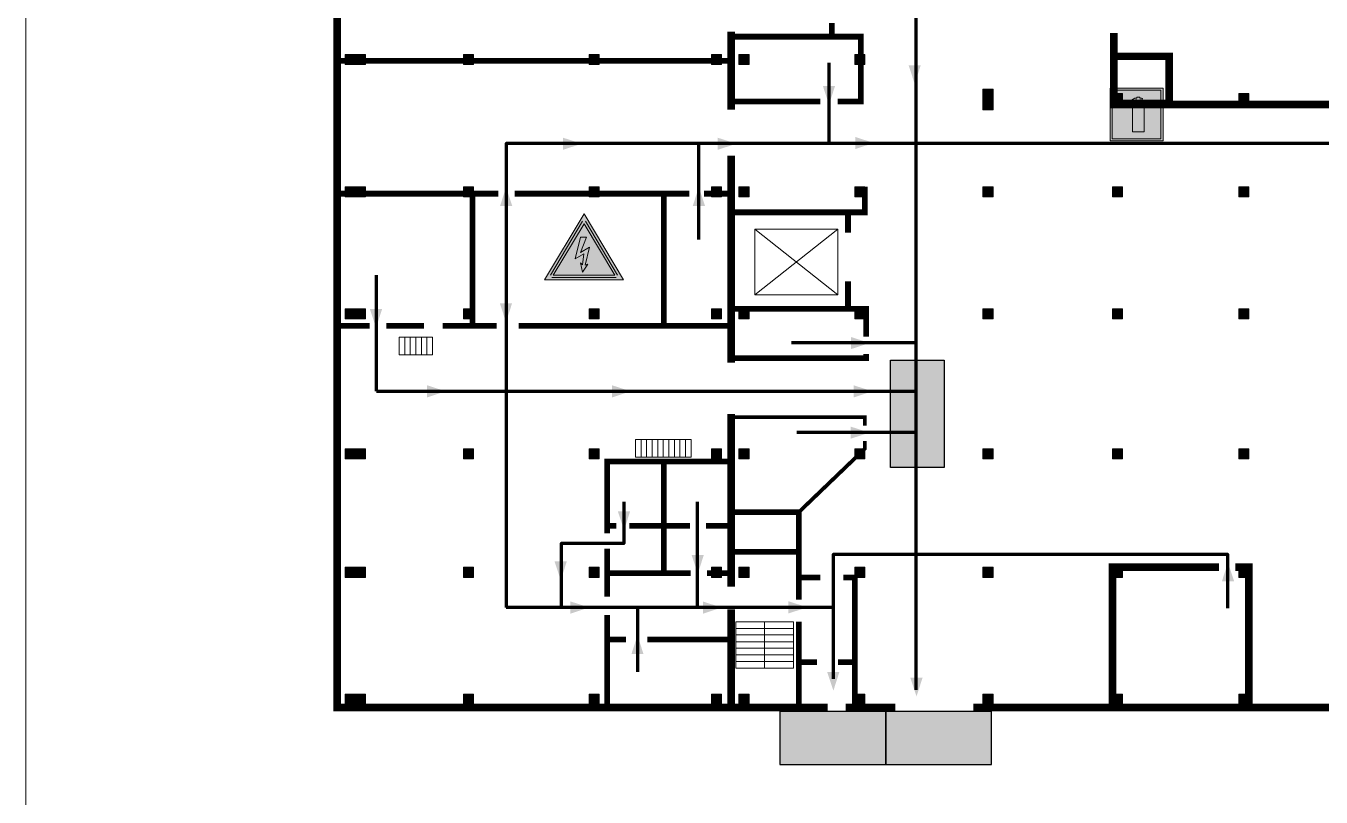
# Model space of a CAD drawing. Header units: millimetres. Extents: x 13810 to 67229, y 12374 to 21950.
# Drawn here: x 26676.6 to 26833.2, y 15062 to 15155.3 of the extents above; entities that cross this region are included whole.
import ezdxf

# ---------------------------------------------------------------- set-up
doc = ezdxf.new("R2010")
doc.units = ezdxf.units.MM
doc.layers.add('План_Штампы', color=7, linetype='Continuous')

# ---------------------------------------------------------------- blocks, each defined once
blk = doc.blocks.new('A$C3E6D3DDE')
at = {"lineweight": 5}
h = blk.add_hatch(color=40, dxfattribs=at)
h.paths.add_polyline_path([(24.1, 1.45), (16.46, -11.35), (31.74, -11.35)])
h.paths.add_polyline_path([(24.09, -0.46), (30.03, -10.41), (18.14, -10.41)], flags=16)
h.paths.add_polyline_path([(24.54, -3.08), (23.41, -6.02), (25.13, -5.01), (24.33, -8.5), (24.82, -8.27), (23.79, -9.86), (23.4, -8.04), (23.8, -8.43), (24.04, -6.29), (22.39, -7.25), (23.44, -3.08)], flags=0)
h = blk.add_hatch(color=256, dxfattribs=at)
h.paths.add_polyline_path([(24.37, 0.03, 0.567511), (23.82, 0.03), (17.59, -10.4, 0.582454), (17.86, -10.88), (30.32, -10.88, 0.582149), (30.6, -10.4)])
h.paths.add_polyline_path([(24.09, -0.46), (18.14, -10.41), (30.03, -10.41)], flags=16)
h.paths.add_polyline_path([(24.54, -3.08), (23.41, -6.02), (25.13, -5.01), (24.33, -8.5), (24.82, -8.27), (23.79, -9.86), (23.4, -8.04), (23.8, -8.43), (24.04, -6.29), (22.39, -7.25), (23.44, -3.08)], flags=0)
h = blk.add_hatch(color=40, dxfattribs=at)
h.paths.add_polyline_path([(24.09, -0.46), (18.14, -10.41), (30.03, -10.41)])
h.paths.add_polyline_path([(24.82, -8.27), (23.79, -9.86), (23.4, -8.04), (23.8, -8.43), (24.04, -6.29), (22.39, -7.25), (23.44, -3.08), (24.54, -3.08), (23.41, -6.02), (25.13, -5.01), (24.33, -8.5)], flags=16)
at = {"color": 40, "lineweight": 5}
for p, q in [((16.46, -11.35), (24.1, 1.45)), ((24.1, 1.45), (31.74, -11.35))]:
    blk.add_line(p, q, dxfattribs=at)
at = {"lineweight": 5}
for p, q in [((17.59, -10.4), (23.82, 0.03)), ((24.37, 0.03), (30.6, -10.4)), ((18.14, -10.41), (24.09, -0.46)), ((24.09, -0.46), (30.03, -10.41)), ((23.44, -3.08), (22.39, -7.25)), ((23.41, -6.02), (24.54, -3.08)), ((25.13, -5.01), (23.41, -6.02)), ((24.54, -3.08), (23.44, -3.08)), ((24.33, -8.5), (25.13, -5.01)), ((22.39, -7.25), (24.04, -6.29)), ((24.04, -6.29), (23.8, -8.43)), ((23.8, -8.43), (23.4, -8.04)), ((23.4, -8.04), (23.79, -9.86)), ((23.79, -9.86), (24.82, -8.27)), ((24.82, -8.27), (24.33, -8.5)), ((17.86, -10.88), (30.32, -10.88)), ((18.14, -10.41), (30.03, -10.41))]:
    blk.add_line(p, q, dxfattribs=at)
at = {"color": 50, "lineweight": 5}
blk.add_line((31.74, -11.35), (16.46, -11.35), dxfattribs=at)
blk = doc.blocks.new('A$C7B4425F7')
at = {"true_color": 0xffffff}
blk.add_hatch(color=7, dxfattribs=at).paths.add_polyline_path([(0, 0), (-16, 0), (-16, -8), (0, -8)])
h = blk.add_hatch(color=126)
h.paths.add_polyline_path([(-0.2, -0.2), (-15.8, -0.2), (-15.8, -7.8), (-0.2, -7.8)])
h.paths.add_polyline_path([(-11.76, -2.03), (-11.76, -3.66), (-11.17, -3.66, -0.568275), (-11.17, -6.18), (-12.58, -6.18), (-12.58, -2.03)], flags=16)
h.paths.add_polyline_path([(-13.33, -4.12, -0.495768), (-13.59, -6.18), (-15.03, -6.18), (-15.03, -2.03), (-13.59, -2.03, -0.487973)], flags=16)
h.paths.add_polyline_path([(-10.25, -2.03), (-9.48, -2.03), (-9.48, -6.18), (-10.25, -6.18)], flags=16)
h.paths.add_polyline_path([(-13.84, -3.69), (-14.24, -3.69), (-14.24, -3.03), (-13.9, -3.03, -0.692621)], flags=0)
h.paths.add_polyline_path([(-9.15, -2.03), (-8.4, -2.03), (-8.04, -3.07), (-7.68, -2.03), (-6.93, -2.03), (-7.64, -4.1), (-6.93, -6.18), (-7.68, -6.18), (-8.04, -5.14), (-8.4, -6.18), (-9.15, -6.18), (-8.44, -4.1)], flags=16)
h.paths.add_polyline_path([(-11.76, -4.46), (-11.42, -4.46, -0.692621), (-11.36, -5.12), (-11.76, -5.12)], flags=0)
h.paths.add_polyline_path([(-13.9, -5.2), (-14.24, -5.2), (-14.24, -4.55), (-13.84, -4.55, -0.708038)], flags=0)
edge = h.paths.add_edge_path(flags=16)
edge.add_ellipse((-5.51, -4.08), major_axis=(0, 2.05), ratio=0.586184, start_angle=0, end_angle=360)
edge = h.paths.add_edge_path(flags=0)
edge.add_ellipse((-5.51, -4.08), major_axis=(0, 1.14), ratio=0.454828, start_angle=0, end_angle=360)
h.paths.add_polyline_path([(-4.13, -4.96, 0.377264), (-3.48, -4.52, 0.0555), (-3.16, -2.03), (-1.66, -2.03), (-1.66, -4.96), (-0.96, -4.96), (-0.96, -7.01), (-1.75, -7.01), (-1.75, -6.18), (-3.3, -6.18), (-3.3, -7.02), (-4.13, -7.02)], flags=16)
h.paths.add_polyline_path([(-2.73, -2.91), (-2.28, -2.91), (-2.28, -4.96), (-3.05, -4.96, 0.079136)], flags=0)
at = {"color": 126}
blk.add_lwpolyline([(-16, -8), (0, -8), (0, 0), (-16, 0)], close=True, dxfattribs=at)
blk = doc.blocks.new('A$C3AD82952')
at = {"true_color": 0xf5f5ff}
h = blk.add_hatch(color=7, dxfattribs=at)
h.dxf.hatch_style = 1
h.paths.add_polyline_path([(8.21, 8.73, 0.414214), (7.89, 9.05), (7.22, 9.05), (7.22, 9.92), (7.59, 9.92, 1), (7.57, 10.36), (7.22, 10.36), (7.22, 10.6), (6.43, 10.6), (6.43, 10.36), (6.01, 10.36), (4.74, 9.59), (4.74, 8.69), (4.98, 8.73), (4.98, 9.26), (6.12, 9.91), (6.43, 9.91), (6.43, 9.05), (5.76, 9.05, 0.414214), (5.44, 8.73), (5.44, 2.2), (8.21, 2.2)], flags=0)
h.paths.add_polyline_path([(12.8, 12.8), (0, 12.8), (0, 0), (12.8, 0)])
h.paths.add_polyline_path([(0.51, 12.29), (12.29, 12.29), (12.29, 0.51), (0.51, 0.51)], flags=16)
h.paths.add_polyline_path([(4.74, 9.59), (6.01, 10.36), (6.43, 10.36), (6.43, 10.6), (7.22, 10.6), (7.22, 10.36), (7.59, 10.36, -0.94586), (7.59, 9.92), (7.22, 9.92), (7.22, 9.05), (7.89, 9.05, -0.414214), (8.21, 8.73), (8.21, 2.2), (5.44, 2.2), (5.44, 8.73, -0.414214), (5.76, 9.05), (6.43, 9.05), (6.43, 9.91), (6.12, 9.91), (4.98, 9.26), (4.98, 8.73), (4.74, 8.69)], flags=0)
h = blk.add_hatch(color=242)
h.dxf.hatch_style = 1
h.paths.add_polyline_path([(12.29, 12.29), (0.51, 12.29), (0.51, 0.51), (12.29, 0.51)])
h.paths.add_polyline_path([(4.74, 8.69), (4.74, 9.59), (6.01, 10.36), (6.43, 10.36), (6.43, 10.6), (7.22, 10.6), (7.22, 10.36), (7.59, 10.36, -0.94586), (7.59, 9.92), (7.22, 9.92), (7.22, 9.05), (7.89, 9.05, -0.414214), (8.21, 8.73), (8.21, 2.2), (5.44, 2.2), (5.44, 8.73, -0.414214), (5.76, 9.05), (6.43, 9.05), (6.43, 9.91), (6.12, 9.91), (4.98, 9.26), (4.98, 8.73)], flags=16)
h = blk.add_hatch(color=7, dxfattribs=at)
h.dxf.hatch_style = 1
h.paths.add_polyline_path([(8.21, 8.73, 0.414214), (7.89, 9.05), (7.22, 9.05), (7.22, 9.92), (7.59, 9.92, 1), (7.57, 10.36), (7.22, 10.36), (7.22, 10.6), (6.43, 10.6), (6.43, 10.36), (6.01, 10.36), (4.74, 9.59), (4.74, 8.69), (4.98, 8.73), (4.98, 9.26), (6.12, 9.91), (6.43, 9.91), (6.43, 9.05), (5.76, 9.05, 0.414214), (5.44, 8.73), (5.44, 2.2), (8.21, 2.2)])
at = {"color": 242, "lineweight": 5}
for p, q in [((0, 0), (0, 12.8)), ((0, 12.8), (12.8, 12.8)), ((12.8, 0), (12.8, 12.8)), ((6.01, 10.36), (4.74, 9.59)), ((4.74, 9.59), (4.74, 8.69)), ((4.98, 9.26), (6.12, 9.91)), ((6.01, 10.36), (6.43, 10.36)), ((6.12, 9.91), (6.43, 9.91)), ((7.22, 10.6), (6.43, 10.6)), ((6.43, 10.6), (6.43, 10.36)), ((6.43, 9.91), (6.43, 9.05)), ((7.22, 10.36), (7.22, 10.6)), ((7.59, 10.36), (7.22, 10.36)), ((7.22, 9.05), (7.22, 9.92)), ((7.59, 9.92), (7.22, 9.92)), ((4.74, 8.69), (4.98, 8.73)), ((4.98, 8.73), (4.98, 9.26)), ((5.44, 2.2), (5.44, 8.73)), ((5.76, 9.05), (6.43, 9.05)), ((7.89, 9.05), (7.22, 9.05)), ((8.21, 2.2), (8.21, 8.73)), ((0, 0), (12.8, 0)), ((5.44, 2.2), (8.21, 2.2))]:
    blk.add_line(p, q, dxfattribs=at)
blk.add_lwpolyline([(0.51, 12.29), (12.29, 12.29), (12.29, 0.51), (0.51, 0.51)], close=True, dxfattribs=at)
for centre, radius, start, end in [((7.58, 10.14), 0.223, 273.1875, 86.8125), ((5.76, 8.73), 0.32, 90, 180), ((7.89, 8.73), 0.32, 0, 90)]:
    blk.add_arc(centre, radius, start, end, dxfattribs=at)
blk = doc.blocks.new('A$C32E8229D')
at = {"true_color": 0xffffff}
blk.add_hatch(color=7, dxfattribs=at).paths.add_polyline_path([(0, 0), (0, -8), (16, -8), (16, 0)])
h = blk.add_hatch(color=126)
h.paths.add_polyline_path([(0.2, -0.2), (15.8, -0.2), (15.8, -7.8), (0.2, -7.8)])
h.paths.add_polyline_path([(13.49, -2.05), (12.08, -2.05), (11.37, -2.63, 0.162397), (11.29, -2.84), (11.29, -3.63), (10.35, -3.63), (10.35, -4.05), (11.68, -4.05), (11.68, -3.48), (12.26, -4.28), (11.29, -5.1), (11.29, -6.78), (11.85, -6.78), (11.85, -5.44), (12.8, -4.64), (12.8, -5.94), (14.46, -5.94), (14.46, -5.39), (13.45, -5.39), (13.45, -3.97), (12.46, -2.59), (13.15, -2.59), (13.69, -3.34), (14.18, -3)], flags=16)
h.paths.add_polyline_path([(10.74, -1.82, 1), (11.8, -1.82, 1)], flags=16)
h.paths.add_polyline_path([(9.39, -3.59), (5.99, -3.59), (6.56, -3.03), (5.91, -3.03), (5.1, -3.83), (5.91, -4.64), (6.56, -4.64), (5.99, -4.09), (9.39, -4.09)], flags=16)
h.paths.add_polyline_path([(4.29, -1.08), (1.72, -1.08), (1.72, -6.6), (4.29, -6.6)], flags=16)
at = {"color": 126}
blk.add_lwpolyline([(16, -8), (0, -8), (0, 0), (16, 0)], close=True, dxfattribs=at)

msp = doc.modelspace()

# ---------------------------------------------------------------- hatches: boundary and pattern name
at = {"lineweight": 0}
h = msp.add_hatch(color=256, dxfattribs=at)
h.dxf.hatch_style = 1
h.paths.add_polyline_path([(26715.21, 15151.86), (26715.21, 15150.63), (26716.43, 15150.63), (26716.43, 15151.86)])
h = msp.add_hatch(color=256, dxfattribs=at)
h.dxf.hatch_style = 1
h.paths.add_polyline_path([(26716.43, 15151.86), (26716.43, 15150.63), (26717.66, 15150.63), (26717.66, 15151.86)])
h = msp.add_hatch(color=256, dxfattribs=at)
h.dxf.hatch_style = 1
h.paths.add_polyline_path([(26729.51, 15151.86), (26729.51, 15150.63), (26730.73, 15150.63), (26730.73, 15151.86)])
h = msp.add_hatch(color=256, dxfattribs=at)
h.dxf.hatch_style = 1
h.paths.add_polyline_path([(26744.69, 15151.86), (26744.69, 15150.63), (26745.91, 15150.63), (26745.91, 15151.86)])
h = msp.add_hatch(color=256, dxfattribs=at)
h.dxf.hatch_style = 1
h.paths.add_polyline_path([(26759.49, 15151.86), (26759.49, 15150.63), (26760.71, 15150.63), (26760.71, 15151.86)])
h = msp.add_hatch(color=256, dxfattribs=at)
h.dxf.hatch_style = 1
h.paths.add_polyline_path([(26762.83, 15151.86), (26762.83, 15150.63), (26764.05, 15150.63), (26764.05, 15151.86)])
h = msp.add_hatch(color=256, dxfattribs=at)
h.dxf.hatch_style = 1
h.paths.add_polyline_path([(26776.84, 15151.86), (26776.84, 15150.63), (26778.06, 15150.63), (26778.06, 15151.86)])
h = msp.add_hatch(color=256, dxfattribs=at)
h.dxf.hatch_style = 1
h.paths.add_polyline_path([(26792.34, 15147.64), (26792.34, 15146.4), (26793.56, 15146.4), (26793.56, 15147.64)])
h = msp.add_hatch(color=256, dxfattribs=at)
h.dxf.hatch_style = 1
h.paths.add_polyline_path([(26808.01, 15147.14), (26808.01, 15145.91), (26809.23, 15145.91), (26809.23, 15147.14)])
h = msp.add_hatch(color=256, dxfattribs=at)
h.dxf.hatch_style = 1
h.paths.add_polyline_path([(26823.28, 15147.14), (26823.28, 15145.91), (26824.5, 15145.91), (26824.5, 15147.14)])
h = msp.add_hatch(color=256, dxfattribs=at)
h.dxf.hatch_style = 1
h.paths.add_polyline_path([(26792.34, 15146.4), (26792.34, 15145.17), (26793.56, 15145.17), (26793.56, 15146.4)])
h = msp.add_hatch(color=256, dxfattribs=at)
h.dxf.hatch_style = 1
h.paths.add_polyline_path([(26715.21, 15135.86), (26715.21, 15134.63), (26716.43, 15134.63), (26716.43, 15135.86)])
h = msp.add_hatch(color=256, dxfattribs=at)
h.dxf.hatch_style = 1
h.paths.add_polyline_path([(26716.43, 15135.86), (26716.43, 15134.63), (26717.66, 15134.63), (26717.66, 15135.86)])
h = msp.add_hatch(color=256, dxfattribs=at)
h.dxf.hatch_style = 1
h.paths.add_polyline_path([(26729.51, 15135.86), (26729.51, 15134.63), (26730.73, 15134.63), (26730.73, 15135.86)])
h = msp.add_hatch(color=256, dxfattribs=at)
h.dxf.hatch_style = 1
h.paths.add_polyline_path([(26744.69, 15135.86), (26744.69, 15134.63), (26745.91, 15134.63), (26745.91, 15135.86)])
h = msp.add_hatch(color=256, dxfattribs=at)
h.dxf.hatch_style = 1
h.paths.add_polyline_path([(26759.49, 15135.86), (26759.49, 15134.63), (26760.71, 15134.63), (26760.71, 15135.86)])
h = msp.add_hatch(color=256, dxfattribs=at)
h.dxf.hatch_style = 1
h.paths.add_polyline_path([(26762.83, 15135.86), (26762.83, 15134.63), (26764.05, 15134.63), (26764.05, 15135.86)])
h = msp.add_hatch(color=256, dxfattribs=at)
h.dxf.hatch_style = 1
h.paths.add_polyline_path([(26776.84, 15135.86), (26776.84, 15134.63), (26778.06, 15134.63), (26778.06, 15135.86)])
h = msp.add_hatch(color=256, dxfattribs=at)
h.dxf.hatch_style = 1
h.paths.add_polyline_path([(26792.34, 15135.86), (26792.34, 15134.63), (26793.56, 15134.63), (26793.56, 15135.86)])
h = msp.add_hatch(color=256, dxfattribs=at)
h.dxf.hatch_style = 1
h.paths.add_polyline_path([(26808.01, 15135.86), (26808.01, 15134.63), (26809.23, 15134.63), (26809.23, 15135.86)])
h = msp.add_hatch(color=256, dxfattribs=at)
h.dxf.hatch_style = 1
h.paths.add_polyline_path([(26823.28, 15135.86), (26823.28, 15134.63), (26824.5, 15134.63), (26824.5, 15135.86)])
h = msp.add_hatch(color=256, dxfattribs=at)
h.dxf.hatch_style = 1
h.paths.add_polyline_path([(26715.21, 15121.1), (26715.21, 15119.87), (26716.43, 15119.87), (26716.43, 15121.1)])
h = msp.add_hatch(color=256, dxfattribs=at)
h.dxf.hatch_style = 1
h.paths.add_polyline_path([(26716.43, 15121.1), (26716.43, 15119.87), (26717.66, 15119.87), (26717.66, 15121.1)])
h = msp.add_hatch(color=256, dxfattribs=at)
h.dxf.hatch_style = 1
h.paths.add_polyline_path([(26729.51, 15121.1), (26729.51, 15119.87), (26730.73, 15119.87), (26730.73, 15121.1)])
h = msp.add_hatch(color=256, dxfattribs=at)
h.dxf.hatch_style = 1
h.paths.add_polyline_path([(26744.69, 15121.1), (26744.69, 15119.87), (26745.91, 15119.87), (26745.91, 15121.1)])
h = msp.add_hatch(color=256, dxfattribs=at)
h.dxf.hatch_style = 1
h.paths.add_polyline_path([(26759.49, 15121.1), (26759.49, 15119.87), (26760.71, 15119.87), (26760.71, 15121.1)])
h = msp.add_hatch(color=256, dxfattribs=at)
h.dxf.hatch_style = 1
h.paths.add_polyline_path([(26762.83, 15121.1), (26762.83, 15119.87), (26764.05, 15119.87), (26764.05, 15121.1)])
h = msp.add_hatch(color=256, dxfattribs=at)
h.dxf.hatch_style = 1
h.paths.add_polyline_path([(26776.84, 15121.1), (26776.84, 15119.87), (26778.06, 15119.87), (26778.06, 15121.1)])
h = msp.add_hatch(color=256, dxfattribs=at)
h.dxf.hatch_style = 1
h.paths.add_polyline_path([(26792.34, 15121.1), (26792.34, 15119.87), (26793.56, 15119.87), (26793.56, 15121.1)])
h = msp.add_hatch(color=256, dxfattribs=at)
h.dxf.hatch_style = 1
h.paths.add_polyline_path([(26808.01, 15121.1), (26808.01, 15119.87), (26809.23, 15119.87), (26809.23, 15121.1)])
h = msp.add_hatch(color=256, dxfattribs=at)
h.dxf.hatch_style = 1
h.paths.add_polyline_path([(26823.28, 15121.1), (26823.28, 15119.87), (26824.5, 15119.87), (26824.5, 15121.1)])
h = msp.add_hatch(color=256, dxfattribs=at)
h.dxf.hatch_style = 1
h.paths.add_polyline_path([(26715.21, 15104.16), (26715.21, 15102.93), (26716.43, 15102.93), (26716.43, 15104.16)])
h = msp.add_hatch(color=256, dxfattribs=at)
h.dxf.hatch_style = 1
h.paths.add_polyline_path([(26716.43, 15104.16), (26716.43, 15102.93), (26717.66, 15102.93), (26717.66, 15104.16)])
h = msp.add_hatch(color=256, dxfattribs=at)
h.dxf.hatch_style = 1
h.paths.add_polyline_path([(26729.51, 15104.16), (26729.51, 15102.93), (26730.73, 15102.93), (26730.73, 15104.16)])
h = msp.add_hatch(color=256, dxfattribs=at)
h.dxf.hatch_style = 1
h.paths.add_polyline_path([(26744.69, 15104.16), (26744.69, 15102.93), (26745.91, 15102.93), (26745.91, 15104.16)])
h = msp.add_hatch(color=256, dxfattribs=at)
h.dxf.hatch_style = 1
h.paths.add_polyline_path([(26759.49, 15104.16), (26759.49, 15102.93), (26760.71, 15102.93), (26760.71, 15104.16)])
h = msp.add_hatch(color=256, dxfattribs=at)
h.dxf.hatch_style = 1
h.paths.add_polyline_path([(26762.83, 15104.16), (26762.83, 15102.93), (26764.05, 15102.93), (26764.05, 15104.16)])
h = msp.add_hatch(color=256, dxfattribs=at)
h.dxf.hatch_style = 1
h.paths.add_polyline_path([(26776.84, 15104.16), (26776.84, 15102.93), (26778.06, 15102.93), (26778.06, 15104.16)])
h = msp.add_hatch(color=256, dxfattribs=at)
h.dxf.hatch_style = 1
h.paths.add_polyline_path([(26792.34, 15104.16), (26792.34, 15102.93), (26793.56, 15102.93), (26793.56, 15104.16)])
h = msp.add_hatch(color=256, dxfattribs=at)
h.dxf.hatch_style = 1
h.paths.add_polyline_path([(26808.01, 15104.16), (26808.01, 15102.93), (26809.23, 15102.93), (26809.23, 15104.16)])
h = msp.add_hatch(color=256, dxfattribs=at)
h.dxf.hatch_style = 1
h.paths.add_polyline_path([(26823.28, 15104.16), (26823.28, 15102.93), (26824.5, 15102.93), (26824.5, 15104.16)])
h = msp.add_hatch(color=256, dxfattribs=at)
h.dxf.hatch_style = 1
h.paths.add_polyline_path([(26715.21, 15089.82), (26715.21, 15088.59), (26716.43, 15088.59), (26716.43, 15089.82)])
h = msp.add_hatch(color=256, dxfattribs=at)
h.dxf.hatch_style = 1
h.paths.add_polyline_path([(26716.43, 15089.82), (26716.43, 15088.59), (26717.66, 15088.59), (26717.66, 15089.82)])
h = msp.add_hatch(color=256, dxfattribs=at)
h.dxf.hatch_style = 1
h.paths.add_polyline_path([(26729.51, 15089.82), (26729.51, 15088.59), (26730.73, 15088.59), (26730.73, 15089.82)])
h = msp.add_hatch(color=256, dxfattribs=at)
h.dxf.hatch_style = 1
h.paths.add_polyline_path([(26744.69, 15089.82), (26744.69, 15088.59), (26745.91, 15088.59), (26745.91, 15089.82)])
h = msp.add_hatch(color=256, dxfattribs=at)
h.dxf.hatch_style = 1
h.paths.add_polyline_path([(26759.49, 15089.82), (26759.49, 15088.59), (26760.71, 15088.59), (26760.71, 15089.82)])
h = msp.add_hatch(color=256, dxfattribs=at)
h.dxf.hatch_style = 1
h.paths.add_polyline_path([(26762.83, 15089.82), (26762.83, 15088.59), (26764.05, 15088.59), (26764.05, 15089.82)])
h = msp.add_hatch(color=256, dxfattribs=at)
h.dxf.hatch_style = 1
h.paths.add_polyline_path([(26776.84, 15089.82), (26776.84, 15088.59), (26778.06, 15088.59), (26778.06, 15089.82)])
h = msp.add_hatch(color=256, dxfattribs=at)
h.dxf.hatch_style = 1
h.paths.add_polyline_path([(26792.34, 15089.82), (26792.34, 15088.59), (26793.56, 15088.59), (26793.56, 15089.82)])
h = msp.add_hatch(color=256, dxfattribs=at)
h.dxf.hatch_style = 1
h.paths.add_polyline_path([(26808.01, 15089.82), (26808.01, 15088.59), (26809.23, 15088.59), (26809.23, 15089.82)])
h = msp.add_hatch(color=256, dxfattribs=at)
h.dxf.hatch_style = 1
h.paths.add_polyline_path([(26823.28, 15089.82), (26823.28, 15088.59), (26824.5, 15088.59), (26824.5, 15089.82)])
h = msp.add_hatch(color=256, dxfattribs=at)
h.dxf.hatch_style = 1
h.paths.add_polyline_path([(26715.21, 15074.49), (26715.21, 15073.26), (26716.43, 15073.26), (26716.43, 15074.49)])
h = msp.add_hatch(color=256, dxfattribs=at)
h.dxf.hatch_style = 1
h.paths.add_polyline_path([(26716.43, 15074.49), (26716.43, 15073.26), (26717.66, 15073.26), (26717.66, 15074.49)])
h = msp.add_hatch(color=256, dxfattribs=at)
h.dxf.hatch_style = 1
h.paths.add_polyline_path([(26729.51, 15074.49), (26729.51, 15073.26), (26730.73, 15073.26), (26730.73, 15074.49)])
h = msp.add_hatch(color=256, dxfattribs=at)
h.dxf.hatch_style = 1
h.paths.add_polyline_path([(26744.69, 15074.49), (26744.69, 15073.26), (26745.91, 15073.26), (26745.91, 15074.49)])
h = msp.add_hatch(color=256, dxfattribs=at)
h.dxf.hatch_style = 1
h.paths.add_polyline_path([(26759.49, 15074.49), (26759.49, 15073.26), (26760.71, 15073.26), (26760.71, 15074.49)])
h = msp.add_hatch(color=256, dxfattribs=at)
h.dxf.hatch_style = 1
h.paths.add_polyline_path([(26762.83, 15074.49), (26762.83, 15073.26), (26764.05, 15073.26), (26764.05, 15074.49)])
h = msp.add_hatch(color=256, dxfattribs=at)
h.dxf.hatch_style = 1
h.paths.add_polyline_path([(26776.84, 15074.49), (26776.84, 15073.26), (26778.06, 15073.26), (26778.06, 15074.49)])
h = msp.add_hatch(color=256, dxfattribs=at)
h.dxf.hatch_style = 1
h.paths.add_polyline_path([(26792.34, 15074.49), (26792.34, 15073.26), (26793.56, 15073.26), (26793.56, 15074.49)])
h = msp.add_hatch(color=256, dxfattribs=at)
h.dxf.hatch_style = 1
h.paths.add_polyline_path([(26808.01, 15074.49), (26808.01, 15073.26), (26809.23, 15073.26), (26809.23, 15074.49)])
h = msp.add_hatch(color=256, dxfattribs=at)
h.dxf.hatch_style = 1
h.paths.add_polyline_path([(26823.28, 15074.49), (26823.28, 15073.26), (26824.5, 15073.26), (26824.5, 15074.49)])

# ---------------------------------------------------------------- linework, layer by layer
at = {"color": 126, "lineweight": 0, "true_color": 0x008754}
msp.add_lwpolyline([(26676.58, 15337.45), (27276.58, 15337.45), (27276.58, 14942.45), (26676.58, 14942.45)], close=True, dxfattribs=at)
at = {"color": 126, "lineweight": 100, "true_color": 0x008754}
for points in [[(26784.21, 15222.3), (26784.21, 15074.99)], [(26773.73, 15141.1), (26773.73, 15150.85)], [(26757.95, 15141.1), (26734.66, 15141.1), (26734.66, 15129.48)], [(26784.21, 15141.1), (26757.95, 15141.1), (26757.95, 15129.48)], [(27244.57, 15141.1), (26784.21, 15141.1)], [(26734.66, 15129.48), (26734.66, 15111.11), (26784.21, 15111.11)], [(26718.98, 15111.11), (26718.98, 15125.14)], [(26784.21, 15116.96), (26769.17, 15116.96)], [(26718.98, 15111.11), (26734.66, 15111.11)], [(26734.66, 15111.11), (26734.66, 15084.95)], [(26784.21, 15106.12), (26769.81, 15106.12)], [(26748.92, 15097.73), (26748.92, 15092.71), (26741.31, 15092.71), (26741.31, 15084.95)], [(26757.83, 15084.95), (26757.83, 15097.73)], [(26784.21, 15091.38), (26774.24, 15091.38), (26774.24, 15076.34)], [(26821.98, 15084.87), (26821.98, 15091.38), (26784.21, 15091.38)], [(26774.24, 15084.95), (26734.66, 15084.95)], [(26750.57, 15084.95), (26750.57, 15077.17)]]:
    msp.add_lwpolyline(points, dxfattribs=at)
at = {"lineweight": 0}
for points, const_width in [([(26773.54, 15072.86), (26714.23, 15072.86), (26714.23, 15168.45)], 0.924), ([(26761.87, 15145.19), (26761.87, 15154.61)], 0.924), ([(26774.06, 15154.01), (26774.06, 15155.66)], 0.693), ([(26869.87, 15148.59), (26869.87, 15145.82), (26808.18, 15145.82), (26808.18, 15154.45)], 0.924), ([(26774.77, 15146.17), (26777.57, 15146.17), (26777.57, 15154.01), (26761.43, 15154.01)], 0.693), ([(26761.68, 15151.08), (26714.2, 15151.08)], 0.693), ([(26772.68, 15146.17), (26762.15, 15146.17)], 0.693), ([(26761.87, 15114.58), (26761.87, 15139.62)], 0.924), ([(26776.02, 15130.28), (26776.02, 15132.76), (26778.06, 15132.76), (26778.06, 15135.86)], 0.693), ([(26733.72, 15135.02), (26714.19, 15135.02)], 0.693), ([(26730.59, 15119.02), (26730.59, 15135.02)], 0.693), ([(26756.81, 15135.02), (26735.7, 15135.02)], 0.693), ([(26753.74, 15135.02), (26753.74, 15119.02)], 0.693), ([(26761.73, 15135.02), (26758.6, 15135.02)], 0.693), ([(26776.02, 15132.76), (26761.97, 15132.76)], 0.693), ([(26778.22, 15117.71), (26778.22, 15121.1), (26761.73, 15121.1), (26776.02, 15121.1), (26776.02, 15124.43)], 0.693), ([(26718.17, 15119.02), (26714.15, 15119.02)], 0.693), ([(26724.72, 15119.02), (26720.17, 15119.02)], 0.693), ([(26733.53, 15119.02), (26726.98, 15119.02)], 0.693), ([(26761.76, 15119.02), (26736.19, 15119.02)], 0.693), ([(26761.91, 15115.11), (26778.22, 15115.11), (26778.22, 15115.62)], 0.693), ([(26761.87, 15087.49), (26761.87, 15108.37)], 0.924), ([(26778.06, 15106.96), (26778.06, 15107.98), (26761.98, 15107.98)], 0.462), ([(26770.06, 15096.48), (26778.06, 15104.16), (26778.06, 15105.1)], 0.462), ([(26746.9, 15093.91), (26746.9, 15102.63), (26761.49, 15102.63), (26753.75, 15102.63), (26753.75, 15089.1), (26756.97, 15089.1)], 0.693), ([(26770.06, 15088.59), (26770.06, 15096.48), (26761.78, 15096.48)], 0.693), ([(26746.9, 15094.85), (26748, 15094.85)], 0.693), ([(26756.89, 15094.85), (26749.57, 15094.85)], 0.693), ([(26761.65, 15094.85), (26758.85, 15094.85)], 0.693), ([(26746.9, 15086.25), (26746.9, 15092.08)], 0.693), ([(26770.06, 15091.68), (26761.78, 15091.68)], 0.693), ([(26746.9, 15089.1), (26753.75, 15089.1)], 0.693), ([(26758.96, 15089.1), (26761.65, 15089.1)], 0.693), ([(26820.9, 15089.82), (26808.01, 15089.82), (26808.01, 15073.03)], 0.924), ([(26824.5, 15073.26), (26824.5, 15089.82), (26822.88, 15089.82)], 0.924), ([(26772.66, 15088.59), (26770.06, 15088.59), (26770.06, 15085.91)], 0.693), ([(26776.84, 15073.26), (26776.84, 15088.59), (26775.46, 15088.59)], 0.693), ([(26746.9, 15073), (26746.9, 15084.05)], 0.693), ([(26761.87, 15072.97), (26761.87, 15084.75)], 0.924), ([(26770.06, 15083.23), (26770.06, 15072.91), (26770.06, 15078.34), (26772.26, 15078.34)], 0.693), ([(26746.9, 15081.07), (26749.16, 15081.07)], 0.693), ([(26751.73, 15081.07), (26761.54, 15081.07)], 0.693), ([(26776.84, 15078.34), (26774.82, 15078.34)], 0.693), ([(26781.76, 15072.86), (26775.75, 15072.86)], 0.924), ([(27072.96, 15072.86), (26791.17, 15072.86)], 0.924)]:
    msp.add_lwpolyline(points, dxfattribs=dict(at, const_width=const_width))
for points in [[(26716.43, 15150.63), (26715.21, 15150.63), (26715.21, 15151.86), (26716.43, 15151.86)], [(26717.66, 15150.63), (26716.43, 15150.63), (26716.43, 15151.86), (26717.66, 15151.86)], [(26730.73, 15150.63), (26729.51, 15150.63), (26729.51, 15151.86), (26730.73, 15151.86)], [(26745.91, 15150.63), (26744.69, 15150.63), (26744.69, 15151.86), (26745.91, 15151.86)], [(26760.71, 15150.63), (26759.49, 15150.63), (26759.49, 15151.86), (26760.71, 15151.86)], [(26764.05, 15150.63), (26762.83, 15150.63), (26762.83, 15151.86), (26764.05, 15151.86)], [(26778.06, 15150.63), (26776.84, 15150.63), (26776.84, 15151.86), (26778.06, 15151.86)], [(26793.56, 15146.4), (26792.34, 15146.4), (26792.34, 15147.64), (26793.56, 15147.64)], [(26809.23, 15145.91), (26808.01, 15145.91), (26808.01, 15147.14), (26809.23, 15147.14)], [(26824.5, 15145.91), (26823.28, 15145.91), (26823.28, 15147.14), (26824.5, 15147.14)], [(26793.56, 15145.17), (26792.34, 15145.17), (26792.34, 15146.4), (26793.56, 15146.4)], [(26716.43, 15134.63), (26715.21, 15134.63), (26715.21, 15135.86), (26716.43, 15135.86)], [(26717.66, 15134.63), (26716.43, 15134.63), (26716.43, 15135.86), (26717.66, 15135.86)], [(26730.73, 15134.63), (26729.51, 15134.63), (26729.51, 15135.86), (26730.73, 15135.86)], [(26745.91, 15134.63), (26744.69, 15134.63), (26744.69, 15135.86), (26745.91, 15135.86)], [(26760.71, 15134.63), (26759.49, 15134.63), (26759.49, 15135.86), (26760.71, 15135.86)], [(26764.05, 15134.63), (26762.83, 15134.63), (26762.83, 15135.86), (26764.05, 15135.86)], [(26778.06, 15134.63), (26776.84, 15134.63), (26776.84, 15135.86), (26778.06, 15135.86)], [(26793.56, 15134.63), (26792.34, 15134.63), (26792.34, 15135.86), (26793.56, 15135.86)], [(26809.23, 15134.63), (26808.01, 15134.63), (26808.01, 15135.86), (26809.23, 15135.86)], [(26824.5, 15134.63), (26823.28, 15134.63), (26823.28, 15135.86), (26824.5, 15135.86)], [(26774.79, 15122.77), (26764.74, 15122.77), (26764.74, 15130.73), (26774.79, 15130.73)], [(26716.43, 15119.87), (26715.21, 15119.87), (26715.21, 15121.1), (26716.43, 15121.1)], [(26717.66, 15119.87), (26716.43, 15119.87), (26716.43, 15121.1), (26717.66, 15121.1)], [(26730.73, 15119.87), (26729.51, 15119.87), (26729.51, 15121.1), (26730.73, 15121.1)], [(26745.91, 15119.87), (26744.69, 15119.87), (26744.69, 15121.1), (26745.91, 15121.1)], [(26760.71, 15119.87), (26759.49, 15119.87), (26759.49, 15121.1), (26760.71, 15121.1)], [(26764.05, 15119.87), (26762.83, 15119.87), (26762.83, 15121.1), (26764.05, 15121.1)], [(26778.06, 15119.87), (26776.84, 15119.87), (26776.84, 15121.1), (26778.06, 15121.1)], [(26793.56, 15119.87), (26792.34, 15119.87), (26792.34, 15121.1), (26793.56, 15121.1)], [(26809.23, 15119.87), (26808.01, 15119.87), (26808.01, 15121.1), (26809.23, 15121.1)], [(26824.5, 15119.87), (26823.28, 15119.87), (26823.28, 15121.1), (26824.5, 15121.1)], [(26722.4, 15115.52), (26721.72, 15115.52), (26721.72, 15117.66), (26722.4, 15117.66)], [(26723.07, 15115.52), (26722.4, 15115.52), (26722.4, 15117.66), (26723.07, 15117.66)], [(26723.74, 15115.52), (26723.07, 15115.52), (26723.07, 15117.66), (26723.74, 15117.66)], [(26724.41, 15115.52), (26723.74, 15115.52), (26723.74, 15117.66), (26724.41, 15117.66)], [(26725.08, 15115.52), (26724.41, 15115.52), (26724.41, 15117.66), (26725.08, 15117.66)], [(26725.75, 15115.52), (26725.08, 15115.52), (26725.08, 15117.66), (26725.75, 15117.66)], [(26750.99, 15103.14), (26750.32, 15103.14), (26750.32, 15105.28), (26750.99, 15105.28)], [(26751.66, 15103.14), (26750.99, 15103.14), (26750.99, 15105.28), (26751.66, 15105.28)], [(26752.33, 15103.14), (26751.66, 15103.14), (26751.66, 15105.28), (26752.33, 15105.28)], [(26753, 15103.14), (26752.33, 15103.14), (26752.33, 15105.28), (26753, 15105.28)], [(26753.67, 15103.14), (26753, 15103.14), (26753, 15105.28), (26753.67, 15105.28)], [(26754.34, 15103.14), (26753.67, 15103.14), (26753.67, 15105.28), (26754.34, 15105.28)], [(26755.02, 15103.14), (26754.34, 15103.14), (26754.34, 15105.28), (26755.02, 15105.28)], [(26755.69, 15103.14), (26755.02, 15103.14), (26755.02, 15105.28), (26755.69, 15105.28)], [(26756.36, 15103.14), (26755.69, 15103.14), (26755.69, 15105.28), (26756.36, 15105.28)], [(26757.03, 15103.14), (26756.36, 15103.14), (26756.36, 15105.28), (26757.03, 15105.28)], [(26716.43, 15102.93), (26715.21, 15102.93), (26715.21, 15104.16), (26716.43, 15104.16)], [(26717.66, 15102.93), (26716.43, 15102.93), (26716.43, 15104.16), (26717.66, 15104.16)], [(26730.73, 15102.93), (26729.51, 15102.93), (26729.51, 15104.16), (26730.73, 15104.16)], [(26745.91, 15102.93), (26744.69, 15102.93), (26744.69, 15104.16), (26745.91, 15104.16)], [(26760.71, 15102.93), (26759.49, 15102.93), (26759.49, 15104.16), (26760.71, 15104.16)], [(26764.05, 15102.93), (26762.83, 15102.93), (26762.83, 15104.16), (26764.05, 15104.16)], [(26778.06, 15102.93), (26776.84, 15102.93), (26776.84, 15104.16), (26778.06, 15104.16)], [(26793.56, 15102.93), (26792.34, 15102.93), (26792.34, 15104.16), (26793.56, 15104.16)], [(26809.23, 15102.93), (26808.01, 15102.93), (26808.01, 15104.16), (26809.23, 15104.16)], [(26824.5, 15102.93), (26823.28, 15102.93), (26823.28, 15104.16), (26824.5, 15104.16)], [(26716.43, 15088.59), (26715.21, 15088.59), (26715.21, 15089.82), (26716.43, 15089.82)], [(26717.66, 15088.59), (26716.43, 15088.59), (26716.43, 15089.82), (26717.66, 15089.82)], [(26730.73, 15088.59), (26729.51, 15088.59), (26729.51, 15089.82), (26730.73, 15089.82)], [(26745.91, 15088.59), (26744.69, 15088.59), (26744.69, 15089.82), (26745.91, 15089.82)], [(26760.71, 15088.59), (26759.49, 15088.59), (26759.49, 15089.82), (26760.71, 15089.82)], [(26764.05, 15088.59), (26762.83, 15088.59), (26762.83, 15089.82), (26764.05, 15089.82)], [(26778.06, 15088.59), (26776.84, 15088.59), (26776.84, 15089.82), (26778.06, 15089.82)], [(26793.56, 15088.59), (26792.34, 15088.59), (26792.34, 15089.82), (26793.56, 15089.82)], [(26809.23, 15088.59), (26808.01, 15088.59), (26808.01, 15089.82), (26809.23, 15089.82)], [(26824.5, 15088.59), (26823.28, 15088.59), (26823.28, 15089.82), (26824.5, 15089.82)], [(26765.93, 15083.23), (26762.45, 15083.23), (26762.45, 15082.43), (26765.93, 15082.43)], [(26769.41, 15083.23), (26765.93, 15083.23), (26765.93, 15082.43), (26769.41, 15082.43)], [(26765.93, 15082.43), (26762.45, 15082.43), (26762.45, 15081.63), (26765.93, 15081.63)], [(26765.93, 15081.63), (26762.45, 15081.63), (26762.45, 15080.82), (26765.93, 15080.82)], [(26769.41, 15082.43), (26765.93, 15082.43), (26765.93, 15081.63), (26769.41, 15081.63)], [(26769.41, 15081.63), (26765.93, 15081.63), (26765.93, 15080.82), (26769.41, 15080.82)], [(26765.93, 15080.82), (26762.45, 15080.82), (26762.45, 15080.02), (26765.93, 15080.02)], [(26765.93, 15080.02), (26762.45, 15080.02), (26762.45, 15079.22), (26765.93, 15079.22)], [(26769.41, 15080.82), (26765.93, 15080.82), (26765.93, 15080.02), (26769.41, 15080.02)], [(26769.41, 15080.02), (26765.93, 15080.02), (26765.93, 15079.22), (26769.41, 15079.22)], [(26765.93, 15079.22), (26762.45, 15079.22), (26762.45, 15078.41), (26765.93, 15078.41)], [(26765.93, 15078.41), (26762.45, 15078.41), (26762.45, 15077.61), (26765.93, 15077.61)], [(26769.41, 15079.22), (26765.93, 15079.22), (26765.93, 15078.41), (26769.41, 15078.41)], [(26769.41, 15078.41), (26765.93, 15078.41), (26765.93, 15077.61), (26769.41, 15077.61)], [(26716.43, 15073.26), (26715.21, 15073.26), (26715.21, 15074.49), (26716.43, 15074.49)], [(26717.66, 15073.26), (26716.43, 15073.26), (26716.43, 15074.49), (26717.66, 15074.49)], [(26730.73, 15073.26), (26729.51, 15073.26), (26729.51, 15074.49), (26730.73, 15074.49)], [(26745.91, 15073.26), (26744.69, 15073.26), (26744.69, 15074.49), (26745.91, 15074.49)], [(26760.71, 15073.26), (26759.49, 15073.26), (26759.49, 15074.49), (26760.71, 15074.49)], [(26764.05, 15073.26), (26762.83, 15073.26), (26762.83, 15074.49), (26764.05, 15074.49)], [(26778.06, 15073.26), (26776.84, 15073.26), (26776.84, 15074.49), (26778.06, 15074.49)], [(26793.56, 15073.26), (26792.34, 15073.26), (26792.34, 15074.49), (26793.56, 15074.49)], [(26809.23, 15073.26), (26808.01, 15073.26), (26808.01, 15074.49), (26809.23, 15074.49)], [(26824.5, 15073.26), (26823.28, 15073.26), (26823.28, 15074.49), (26824.5, 15074.49)]]:
    msp.add_lwpolyline(points, close=True, dxfattribs=at)
at = {"lineweight": 0, "const_width": 0.924}
msp.add_lwpolyline([(26808.18, 15145.91), (26814.88, 15145.91), (26814.88, 15151.63), (26808.18, 15151.63)], close=True, dxfattribs=at)
at = {"lineweight": 0}
for points in [[(26774.79, 15130.73), (26764.74, 15122.77)], [(26774.79, 15122.77), (26764.74, 15130.73)]]:
    msp.add_lwpolyline(points, dxfattribs=at)
at = {"layer": 'План_Штампы', "color": 126, "true_color": 0x008754}
for points in [[(26783.35, 15150.55), (26784.82, 15150.55), (26784.09, 15148.29)], [(26772.98, 15148.05), (26774.45, 15148.05), (26773.73, 15145.78)], [(26741.54, 15140.32), (26741.54, 15141.79), (26743.81, 15141.06)], [(26760.25, 15140.32), (26760.25, 15141.79), (26762.52, 15141.06)], [(26776.89, 15140.41), (26776.89, 15141.88), (26779.15, 15141.15)], [(26735.41, 15133.52), (26733.93, 15133.52), (26734.66, 15135.79)], [(26758.72, 15133.53), (26757.24, 15133.53), (26757.97, 15135.8)], [(26718.18, 15121.05), (26719.66, 15121.05), (26718.93, 15118.79)], [(26733.91, 15121.74), (26735.38, 15121.74), (26734.65, 15119.47)], [(26776.37, 15116.21), (26776.37, 15117.68), (26778.64, 15116.96)], [(26725.1, 15110.36), (26725.1, 15111.84), (26727.37, 15111.11)], [(26747.47, 15110.36), (26747.47, 15111.84), (26749.74, 15111.11)], [(26776.7, 15110.36), (26776.7, 15111.84), (26778.96, 15111.11)], [(26776.34, 15105.37), (26776.34, 15106.84), (26778.61, 15106.11)], [(26748.19, 15096.57), (26749.66, 15096.57), (26748.93, 15094.31)], [(26757.1, 15091.32), (26758.58, 15091.31), (26757.85, 15089.05)], [(26740.52, 15090.52), (26742, 15090.52), (26741.27, 15088.26)], [(26822.73, 15088.12), (26821.25, 15088.12), (26821.98, 15090.38)], [(26742.45, 15084.21), (26742.45, 15085.69), (26744.72, 15084.96)], [(26758.47, 15084.2), (26758.47, 15085.68), (26760.73, 15084.95)], [(26768.82, 15084.23), (26768.82, 15085.71), (26771.08, 15084.98)], [(26751.29, 15079.31), (26749.82, 15079.31), (26750.55, 15081.58)], [(26773.5, 15077.16), (26774.98, 15077.16), (26774.25, 15074.89)], [(26783.56, 15076.46), (26785.04, 15076.46), (26784.31, 15074.2)]]:
    msp.add_solid(points, dxfattribs=at)

# ---------------------------------------------------------------- block references
for name, p, xscale, yscale, zscale in [('A$C3AD82952', (26807.73, 15141.4), 0.5, 0.5, 0.5), ('A$C3E6D3DDE', (26729.03, 15131.67), 0.625, 0.625, 0.625)]:
    msp.add_blockref(name, p, dxfattribs=dict(xscale=xscale, yscale=yscale, zscale=zscale))
at = {"layer": 'План_Штампы', "color": 126, "true_color": 0x008754, "xscale": 0.8100087101568005, "yscale": 0.8100087101568005, "zscale": 0.8100087101568005, "rotation": 89.99786532371438}
msp.add_blockref('A$C32E8229D', (26781.16, 15101.9), dxfattribs=at)
at = {"layer": 'План_Штампы', "xscale": 0.8, "yscale": 0.8, "zscale": 0.8}
for p in [(26780.58, 15072.38), (26793.38, 15072.38)]:
    msp.add_blockref('A$C7B4425F7', p, dxfattribs=at)

doc.saveas('drawing.dxf')
